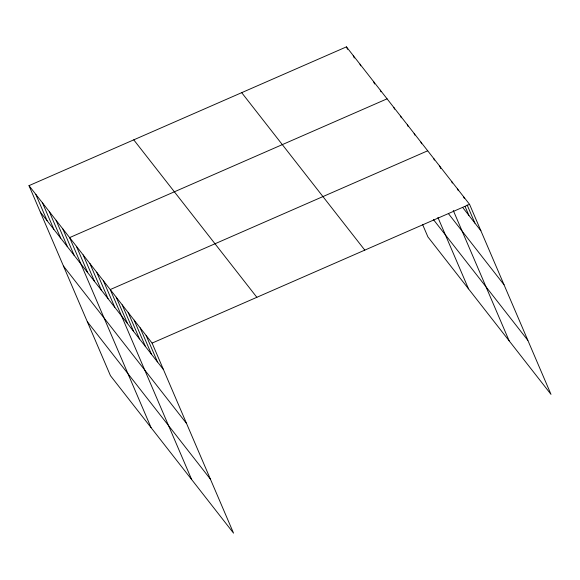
<?xml version="1.0" encoding="UTF-8"?>
<svg xmlns="http://www.w3.org/2000/svg" width="580" height="580" viewBox="0 0 580 580"><rect width="100%" height="100%" fill="white"/><g stroke="black" fill="none" stroke-linecap="round" stroke-linejoin="round"><path stroke-width="0.87" d="M29 185.643L152.098 343.099L233.544 533.136L110.447 375.673L29 185.643L346.456 46.864L469.553 204.327L551 394.357L427.902 236.901L422.566 224.438M387.077 98.825L69.622 237.604L151.068 427.634M427.699 150.785L110.243 289.565L191.69 479.595M152.098 343.099L469.553 204.327M462.949 207.814L480.885 230.753M448.63 213.889L504.02 284.744M433.412 219.552L527.858 340.366M241.693 92.662L364.791 250.118M133.762 139.852L256.853 297.308M40.332 212.077L163.422 369.532M63.467 266.068L186.564 423.523M87.312 321.69L210.402 479.145M463.572 196.678L464.283 198.331M467.117 204.936L474.904 223.112M457.598 189.029L458.301 190.682M465.029 206.371L468.923 215.463M451.617 181.381L452.327 183.034M439.662 166.083L440.72 168.562M433.68 158.434L434.384 160.087M453.27 210.446L509.146 340.822M420.928 142.129L421.638 143.782M414.163 133.465L414.867 135.118M407.392 124.809L408.095 126.462M400.62 116.145L401.331 117.798M393.849 107.488L394.56 109.141M437.914 217.435L468.524 288.862M380.306 90.168L381.016 91.821M373.542 81.504L374.6 83.984M359.999 64.184L360.709 65.837M353.227 55.528L354.293 58.007M346.456 46.864L347.521 49.343M146.117 335.457L157.448 361.891M140.135 327.809L151.467 354.242M134.161 320.16L145.486 346.594M128.18 312.511L139.512 338.945M122.199 304.863L133.53 331.296M116.225 297.214L127.549 323.647M103.472 280.909L114.804 307.342M96.7 272.245L108.032 298.678M89.929 263.588L101.261 290.022M83.165 254.924L94.489 281.358M76.393 246.268L87.718 272.702M62.85 228.948L74.182 255.381M56.079 220.284L67.41 246.718M49.307 211.627L60.639 238.061M42.543 202.964L53.867 229.397M35.772 194.307L47.096 220.741"/></g></svg>
